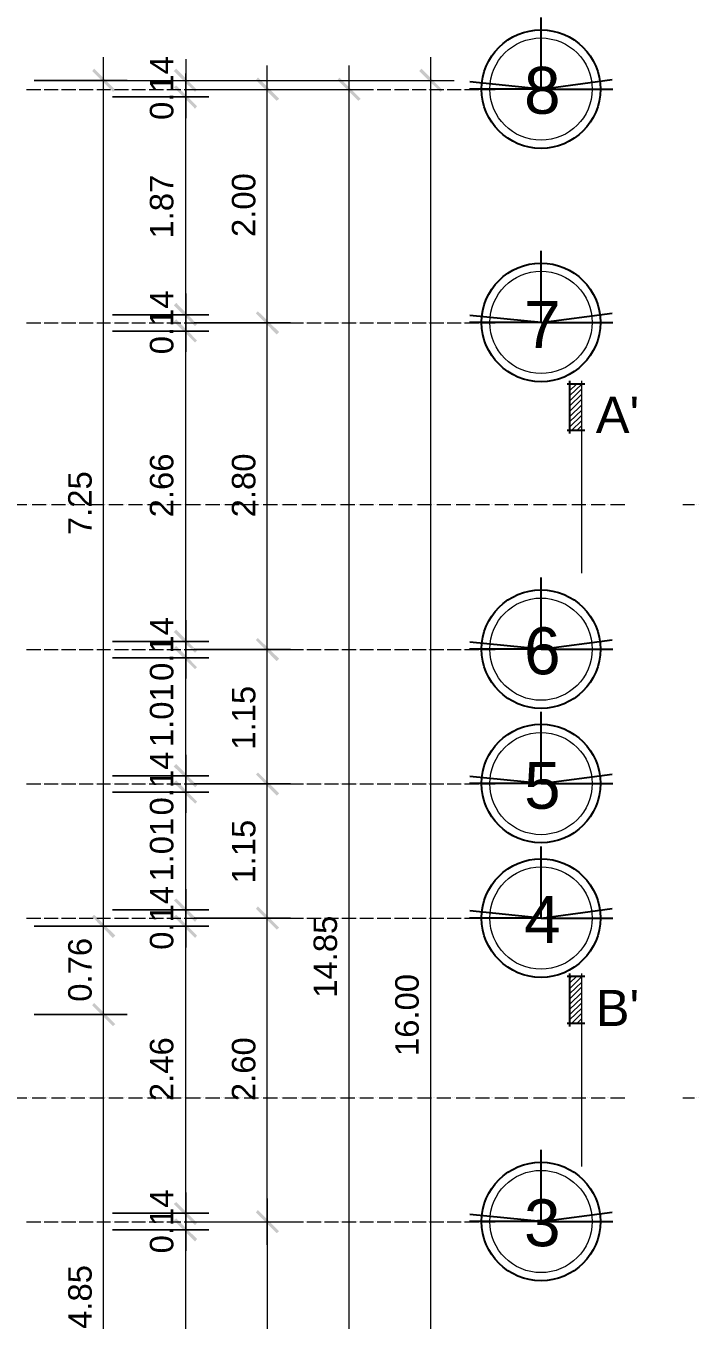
# Model space of a CAD drawing. Header units: millimetres. Extents: x 0 to 51.9, y -1.9 to 29.7.
# Drawn here: x 17.51 to 23.26, y 12.43 to 23.51 of the extents above; entities that cross this region are included whole.
import ezdxf

# ---------------------------------------------------------------- set-up
doc = ezdxf.new("R2010")
doc.units = ezdxf.units.MM
for name, color, linetype in [('PDF_0', 7, 'Continuous'), ('PDF_Acabados', 7, 'Continuous'), ('PDF_Arquitectura', 7, 'Continuous'), ('PDF_Ejes', 7, 'Continuous'), ('PDF_Text', 7, 'Continuous')]:
    doc.layers.add(name, color=color, linetype=linetype)
doc.styles.add('PDF ArialMT', font='arial.ttf')

msp = doc.modelspace()

# ---------------------------------------------------------------- hatches: boundary and pattern name
at = {"layer": 'PDF_0', "transparency": 33554559}
for points in [[(18.25, 22.949), (18.271, 22.966), (18.089, 23.148), (18.073, 23.127)], [(18.792, 23.148), (18.771, 23.127), (18.953, 22.949), (18.97, 22.966)], [(19.652, 22.873), (19.673, 22.89), (19.491, 23.072), (19.474, 23.051)], [(20.35, 22.873), (20.371, 22.89), (20.189, 23.072), (20.172, 23.051)], [(21.053, 22.949), (21.07, 22.966), (20.892, 23.148), (20.871, 23.127)], [(18.771, 22.988), (18.953, 22.805), (18.97, 22.827), (18.792, 23.004)], [(18.97, 20.96), (18.792, 21.142), (18.771, 21.121), (18.953, 20.943)], [(19.673, 20.892), (19.491, 21.07), (19.474, 21.053), (19.652, 20.871)], [(18.771, 20.981), (18.953, 20.803), (18.97, 20.82), (18.792, 21.002)], [(18.97, 18.161), (18.792, 18.343), (18.771, 18.322), (18.953, 18.144)], [(18.771, 18.183), (18.953, 18.005), (18.97, 18.022), (18.792, 18.204)], [(19.673, 18.094), (19.491, 18.271), (19.474, 18.255), (19.652, 18.073)], [(18.97, 17.01), (18.792, 17.192), (18.771, 17.171), (18.953, 16.993)], [(19.673, 16.942), (19.491, 17.12), (19.474, 17.103), (19.652, 16.921)], [(18.771, 17.031), (18.953, 16.853), (18.97, 16.87), (18.792, 17.052)], [(18.97, 15.863), (18.792, 16.04), (18.771, 16.024), (18.953, 15.841)], [(19.673, 15.791), (19.491, 15.973), (19.474, 15.952), (19.652, 15.774)], [(18.271, 15.723), (18.089, 15.901), (18.073, 15.884), (18.25, 15.702)], [(18.771, 15.884), (18.953, 15.702), (18.97, 15.723), (18.792, 15.901)], [(18.271, 14.965), (18.089, 15.147), (18.073, 15.126), (18.25, 14.948)], [(18.97, 13.263), (18.792, 13.441), (18.771, 13.424), (18.953, 13.242)], [(19.673, 13.191), (19.491, 13.373), (19.474, 13.352), (19.652, 13.174)], [(18.771, 13.284), (18.953, 13.102), (18.97, 13.124), (18.792, 13.301)]]:
    msp.add_hatch(color=256, dxfattribs=at).paths.add_polyline_path(points)

# ---------------------------------------------------------------- linework, layer by layer
for p, q in [((21.914, 22.973), (21.914, 23.586)), ((21.914, 22.973), (21.301, 22.973)), ((21.914, 22.973), (21.304, 23.034)), ((21.914, 22.973), (22.523, 23.054)), ((21.914, 22.973), (22.528, 22.973)), ((21.914, 20.975), (21.914, 21.588)), ((21.914, 20.975), (21.301, 20.975)), ((21.914, 20.975), (21.304, 21.035)), ((21.914, 20.975), (22.523, 21.055)), ((21.914, 20.975), (22.528, 20.975)), ((21.914, 18.176), (21.914, 18.79)), ((21.914, 18.176), (21.304, 18.237)), ((21.914, 18.176), (22.523, 18.257)), ((21.914, 18.176), (21.301, 18.176)), ((21.914, 18.176), (22.528, 18.176)), ((21.914, 17.025), (21.914, 17.638)), ((21.914, 17.025), (21.304, 17.086)), ((21.914, 17.025), (22.523, 17.106)), ((21.914, 17.025), (21.301, 17.025)), ((21.914, 17.025), (22.528, 17.025)), ((21.914, 15.873), (21.914, 16.487)), ((21.914, 15.873), (21.301, 15.873)), ((21.914, 15.873), (21.304, 15.934)), ((21.914, 15.873), (22.523, 15.954)), ((21.914, 15.873), (22.528, 15.873)), ((21.914, 13.274), (21.914, 13.887)), ((21.914, 13.274), (21.304, 13.335)), ((21.914, 13.274), (22.523, 13.355)), ((21.914, 13.274), (21.301, 13.274)), ((21.914, 13.274), (22.528, 13.274))]:
    msp.add_line(p, q)
for centre in [(21.914, 22.973), (21.914, 20.975), (21.914, 18.176), (21.914, 17.025), (21.914, 15.873), (21.914, 13.274)]:
    msp.add_circle(centre, 0.508)
at = {"layer": 'PDF_Acabados', "lineweight": 25}
for points in [[(22.289, 20.447), (22.137, 20.447)], [(22.162, 20.024), (22.162, 20.473)], [(22.289, 20.05), (22.137, 20.05)], [(22.289, 15.372), (22.137, 15.372)], [(22.162, 14.944), (22.162, 15.397)], [(22.289, 14.969), (22.137, 14.969)]]:
    msp.add_lwpolyline(points, dxfattribs=at)
at = {"layer": 'PDF_Acabados', "lineweight": 9}
for points in [[(22.264, 20.447), (22.162, 20.35)], [(22.217, 20.447), (22.162, 20.392)], [(22.17, 20.447), (22.162, 20.439)], [(22.264, 20.405), (22.162, 20.304)], [(22.264, 20.359), (22.162, 20.261)], [(22.264, 20.316), (22.162, 20.215)], [(22.264, 20.27), (22.162, 20.168)], [(22.264, 20.223), (22.162, 20.126)], [(22.264, 20.181), (22.162, 20.079)], [(22.264, 20.134), (22.175, 20.05)], [(22.264, 20.092), (22.221, 20.05)], [(22.264, 15.372), (22.162, 15.27)], [(22.217, 15.372), (22.162, 15.317)], [(22.17, 15.372), (22.162, 15.359)], [(22.264, 15.325), (22.162, 15.228)], [(22.264, 15.283), (22.162, 15.181)], [(22.264, 15.236), (22.162, 15.135)], [(22.264, 15.19), (22.162, 15.092)], [(22.264, 15.147), (22.162, 15.046)], [(22.264, 15.101), (22.162, 15.003)], [(22.264, 15.058), (22.175, 14.969)], [(22.264, 15.012), (22.221, 14.969)]]:
    msp.add_lwpolyline(points, dxfattribs=at)
at = {"layer": 'PDF_Acabados', "color": 8, "lineweight": 5, "true_color": 0x808080}
for points in [[(22.264, 18.826), (22.264, 20.473)], [(22.264, 13.746), (22.264, 15.397)]]:
    msp.add_lwpolyline(points, dxfattribs=at)
at = {"layer": 'PDF_Arquitectura', "color": 250, "lineweight": 18, "true_color": 0x404040}
for points in [[(18.17, 15.604), (18.17, 23.246)], [(18.873, 23.229), (18.873, 23.047), (18.873, 22.907), (18.873, 22.725)], [(19.571, 20.773), (19.571, 23.174)], [(20.972, 6.85), (20.972, 23.246)], [(18.873, 20.841), (18.873, 23.106)], [(18.373, 23.047), (17.577, 23.047), (21.171, 23.047)], [(18.246, 23.047), (19.072, 23.047)], [(18.945, 22.971), (19.77, 22.971)], [(18.873, 21.222), (18.873, 21.04), (18.873, 20.9), (18.873, 20.723)], [(18.873, 18.043), (18.873, 21.104)], [(19.571, 17.971), (19.571, 21.171)], [(18.873, 18.424), (18.873, 18.242), (18.873, 18.102), (18.873, 17.924)], [(18.873, 16.891), (18.873, 18.301)], [(19.571, 16.824), (19.571, 18.373)], [(18.873, 17.272), (18.873, 17.09), (18.873, 16.951), (18.873, 16.773)], [(19.571, 15.672), (19.571, 17.222)], [(18.873, 15.744), (18.873, 17.154)], [(18.873, 16.121), (18.873, 15.943), (18.873, 15.803), (18.873, 15.621)], [(19.571, 13.073), (19.571, 16.074)], [(18.17, 14.847), (18.17, 16.002)], [(18.873, 13.145), (18.873, 16.002)], [(18.17, 9.999), (18.17, 15.249)], [(18.873, 13.522), (18.873, 13.344), (18.873, 13.204), (18.873, 13.022)], [(18.873, 9.999), (18.873, 13.403)], [(18.945, 13.272), (19.77, 13.272)]]:
    msp.add_lwpolyline(points, dxfattribs=at)
for points in [[(19.072, 22.907), (18.246, 22.907)], [(19.072, 21.04), (18.246, 21.04)], [(19.77, 20.972), (18.945, 20.972)], [(19.072, 20.9), (18.246, 20.9)], [(19.072, 18.242), (18.246, 18.242)], [(19.072, 18.102), (18.246, 18.102)], [(19.77, 18.174), (18.945, 18.174)], [(19.072, 17.09), (18.246, 17.09)], [(19.77, 17.023), (18.945, 17.023)], [(19.072, 16.951), (18.246, 16.951)], [(19.072, 15.943), (18.246, 15.943)], [(19.77, 15.871), (18.945, 15.871)], [(18.373, 15.803), (17.577, 15.803)], [(19.072, 15.803), (18.246, 15.803)], [(18.373, 15.046), (17.577, 15.046)], [(19.072, 13.344), (18.246, 13.344)], [(19.072, 13.204), (18.246, 13.204)]]:
    msp.add_lwpolyline(points, close=True, dxfattribs=at)
at = {"layer": 'PDF_Arquitectura', "lineweight": 5}
for points in [[(17.395, 19.414), (17.514, 19.414)], [(17.526, 19.414), (17.526, 19.414)], [(17.543, 19.414), (17.543, 19.414)], [(17.56, 19.414), (17.679, 19.414)], [(17.691, 19.414), (17.691, 19.414)], [(17.708, 19.414), (17.708, 19.414)], [(17.725, 19.414), (17.844, 19.414)], [(17.857, 19.414), (17.857, 19.414)], [(17.874, 19.414), (17.874, 19.414)], [(17.89, 19.414), (18.009, 19.414)], [(18.022, 19.414), (18.022, 19.414)], [(18.039, 19.414), (18.039, 19.414)], [(18.051, 19.414), (18.174, 19.414)], [(18.187, 19.414), (18.187, 19.414)], [(18.204, 19.414), (18.204, 19.414)], [(18.216, 19.414), (18.339, 19.414)], [(18.352, 19.414), (18.352, 19.414)], [(18.369, 19.414), (18.369, 19.414)], [(18.382, 19.414), (18.504, 19.414)], [(18.517, 19.414), (18.517, 19.414)], [(18.534, 19.414), (18.534, 19.414)], [(18.547, 19.414), (18.669, 19.414)], [(18.682, 19.414), (18.682, 19.414)], [(18.699, 19.414), (18.699, 19.414)], [(18.712, 19.414), (18.835, 19.414)], [(18.847, 19.414), (18.847, 19.414)], [(18.864, 19.414), (18.864, 19.414)], [(18.877, 19.414), (19, 19.414)], [(19.012, 19.414), (19.012, 19.414)], [(19.029, 19.414), (19.029, 19.414)], [(19.042, 19.414), (19.165, 19.414)], [(19.177, 19.414), (19.177, 19.414)], [(19.194, 19.414), (19.194, 19.414)], [(19.207, 19.414), (19.33, 19.414)], [(19.343, 19.414), (19.343, 19.414)], [(19.359, 19.414), (19.359, 19.414)], [(19.372, 19.414), (19.495, 19.414)], [(19.508, 19.414), (19.508, 19.414)], [(19.525, 19.414), (19.525, 19.414)], [(19.537, 19.414), (19.66, 19.414)], [(19.673, 19.414), (19.673, 19.414)], [(19.69, 19.414), (19.69, 19.414)], [(19.702, 19.414), (19.825, 19.414)], [(19.838, 19.414), (19.838, 19.414)], [(19.855, 19.414), (19.855, 19.414)], [(19.867, 19.414), (19.99, 19.414)], [(20.003, 19.414), (20.003, 19.414)], [(20.02, 19.414), (20.02, 19.414)], [(20.033, 19.414), (20.155, 19.414)], [(20.168, 19.414), (20.168, 19.414)], [(20.185, 19.414), (20.185, 19.414)], [(20.198, 19.414), (20.32, 19.414)], [(20.333, 19.414), (20.333, 19.414)], [(20.35, 19.414), (20.35, 19.414)], [(20.363, 19.414), (20.481, 19.414)], [(20.498, 19.414), (20.498, 19.414)], [(20.515, 19.414), (20.515, 19.414)], [(20.528, 19.414), (20.646, 19.414)], [(20.663, 19.414), (20.663, 19.414)], [(20.68, 19.414), (20.68, 19.414)], [(20.693, 19.414), (20.812, 19.414)], [(20.828, 19.414), (20.828, 19.414)], [(20.845, 19.414), (20.845, 19.414)], [(20.858, 19.414), (20.977, 19.414)], [(20.994, 19.414), (20.994, 19.414)], [(21.006, 19.414), (21.006, 19.414)], [(21.023, 19.414), (21.142, 19.414)], [(21.159, 19.414), (21.159, 19.414)], [(21.171, 19.414), (21.171, 19.414)], [(21.188, 19.414), (21.307, 19.414)], [(21.324, 19.414), (21.324, 19.414)], [(21.336, 19.414), (21.336, 19.414)], [(21.353, 19.414), (21.472, 19.414)], [(21.489, 19.414), (21.489, 19.414)], [(21.502, 19.414), (21.502, 19.414)], [(21.519, 19.414), (21.637, 19.414)], [(21.654, 19.414), (21.654, 19.414)], [(21.667, 19.414), (21.667, 19.414)], [(21.684, 19.414), (21.802, 19.414)], [(21.819, 19.414), (21.819, 19.414)], [(21.832, 19.414), (21.832, 19.414)], [(21.849, 19.414), (21.967, 19.414)], [(21.984, 19.414), (21.984, 19.414)], [(21.997, 19.414), (21.997, 19.414)], [(22.014, 19.414), (22.132, 19.414)], [(22.149, 19.414), (22.149, 19.414)], [(22.162, 19.414), (22.162, 19.414)], [(22.179, 19.414), (22.297, 19.414)], [(22.314, 19.414), (22.314, 19.414)], [(22.327, 19.414), (22.327, 19.414)], [(22.344, 19.414), (22.463, 19.414)], [(22.48, 19.414), (22.48, 19.414)], [(22.492, 19.414), (22.492, 19.414)], [(22.509, 19.414), (22.632, 19.414)], [(23.127, 19.414), (23.229, 19.414)], [(23.242, 19.414), (23.242, 19.414)], [(23.258, 19.414), (23.258, 19.414)], [(17.395, 14.334), (17.514, 14.334)], [(17.526, 14.334), (17.526, 14.334)], [(17.543, 14.334), (17.543, 14.334)], [(17.56, 14.334), (17.679, 14.334)], [(17.691, 14.334), (17.691, 14.334)], [(17.708, 14.334), (17.708, 14.334)], [(17.725, 14.334), (17.844, 14.334)], [(17.857, 14.334), (17.857, 14.334)], [(17.874, 14.334), (17.874, 14.334)], [(17.89, 14.334), (18.009, 14.334)], [(18.022, 14.334), (18.022, 14.334)], [(18.039, 14.334), (18.039, 14.334)], [(18.051, 14.334), (18.174, 14.334)], [(18.187, 14.334), (18.187, 14.334)], [(18.204, 14.334), (18.204, 14.334)], [(18.216, 14.334), (18.339, 14.334)], [(18.352, 14.334), (18.352, 14.334)], [(18.369, 14.334), (18.369, 14.334)], [(18.382, 14.334), (18.504, 14.334)], [(18.517, 14.334), (18.517, 14.334)], [(18.534, 14.334), (18.534, 14.334)], [(18.547, 14.334), (18.669, 14.334)], [(18.682, 14.334), (18.682, 14.334)], [(18.699, 14.334), (18.699, 14.334)], [(18.712, 14.334), (18.835, 14.334)], [(18.847, 14.334), (18.847, 14.334)], [(18.864, 14.334), (18.864, 14.334)], [(18.877, 14.334), (19, 14.334)], [(19.012, 14.334), (19.012, 14.334)], [(19.029, 14.334), (19.029, 14.334)], [(19.042, 14.334), (19.165, 14.334)], [(19.177, 14.334), (19.177, 14.334)], [(19.194, 14.334), (19.194, 14.334)], [(19.207, 14.334), (19.33, 14.334)], [(19.343, 14.334), (19.343, 14.334)], [(19.359, 14.334), (19.359, 14.334)], [(19.372, 14.334), (19.495, 14.334)], [(19.508, 14.334), (19.508, 14.334)], [(19.525, 14.334), (19.525, 14.334)], [(19.537, 14.334), (19.66, 14.334)], [(19.673, 14.334), (19.673, 14.334)], [(19.69, 14.334), (19.69, 14.334)], [(19.702, 14.334), (19.825, 14.334)], [(19.838, 14.334), (19.838, 14.334)], [(19.855, 14.334), (19.855, 14.334)], [(19.867, 14.334), (19.99, 14.334)], [(20.003, 14.334), (20.003, 14.334)], [(20.02, 14.334), (20.02, 14.334)], [(20.033, 14.334), (20.155, 14.334)], [(20.168, 14.334), (20.168, 14.334)], [(20.185, 14.334), (20.185, 14.334)], [(20.198, 14.334), (20.32, 14.334)], [(20.333, 14.334), (20.333, 14.334)], [(20.35, 14.334), (20.35, 14.334)], [(20.363, 14.334), (20.481, 14.334)], [(20.498, 14.334), (20.498, 14.334)], [(20.515, 14.334), (20.515, 14.334)], [(20.528, 14.334), (20.646, 14.334)], [(20.663, 14.334), (20.663, 14.334)], [(20.68, 14.334), (20.68, 14.334)], [(20.693, 14.334), (20.812, 14.334)], [(20.828, 14.334), (20.828, 14.334)], [(20.845, 14.334), (20.845, 14.334)], [(20.858, 14.334), (20.977, 14.334)], [(20.994, 14.334), (20.994, 14.334)], [(21.006, 14.334), (21.006, 14.334)], [(21.023, 14.334), (21.142, 14.334)], [(21.159, 14.334), (21.159, 14.334)], [(21.171, 14.334), (21.171, 14.334)], [(21.188, 14.334), (21.307, 14.334)], [(21.324, 14.334), (21.324, 14.334)], [(21.336, 14.334), (21.336, 14.334)], [(21.353, 14.334), (21.472, 14.334)], [(21.489, 14.334), (21.489, 14.334)], [(21.502, 14.334), (21.502, 14.334)], [(21.519, 14.334), (21.637, 14.334)], [(21.654, 14.334), (21.654, 14.334)], [(21.667, 14.334), (21.667, 14.334)], [(21.684, 14.334), (21.802, 14.334)], [(21.819, 14.334), (21.819, 14.334)], [(21.832, 14.334), (21.832, 14.334)], [(21.849, 14.334), (21.967, 14.334)], [(21.984, 14.334), (21.984, 14.334)], [(21.997, 14.334), (21.997, 14.334)], [(22.014, 14.334), (22.132, 14.334)], [(22.149, 14.334), (22.149, 14.334)], [(22.162, 14.334), (22.162, 14.334)], [(22.179, 14.334), (22.297, 14.334)], [(22.314, 14.334), (22.314, 14.334)], [(22.327, 14.334), (22.327, 14.334)], [(22.344, 14.334), (22.463, 14.334)], [(22.48, 14.334), (22.48, 14.334)], [(22.492, 14.334), (22.492, 14.334)], [(22.509, 14.334), (22.632, 14.334)], [(23.127, 14.334), (23.229, 14.334)], [(23.242, 14.334), (23.242, 14.334)], [(23.258, 14.334), (23.258, 14.334)]]:
    msp.add_lwpolyline(points, dxfattribs=at)
at = {"layer": 'PDF_Ejes', "lineweight": 18}
for points in [[(20.27, 23.174), (20.27, 7.925)], [(19.647, 22.971), (20.473, 22.971)], [(19.571, 13.471), (19.571, 10.071)], [(18.945, 13.272), (19.77, 13.272)]]:
    msp.add_lwpolyline(points, dxfattribs=at)
at = {"layer": 'PDF_Ejes', "lineweight": 9}
for points in [[(17.509, 22.971), (17.632, 22.971)], [(17.645, 22.971), (17.645, 22.971)], [(17.662, 22.971), (17.78, 22.971)], [(17.797, 22.971), (17.797, 22.971)], [(17.81, 22.971), (17.933, 22.971)], [(17.946, 22.971), (17.946, 22.971)], [(17.962, 22.971), (18.081, 22.971)], [(18.098, 22.971), (18.098, 22.971)], [(18.111, 22.971), (18.229, 22.971)], [(18.246, 22.971), (18.246, 22.971)], [(18.263, 22.971), (18.382, 22.971)], [(18.394, 22.971), (18.394, 22.971)], [(18.411, 22.971), (18.53, 22.971)], [(18.547, 22.971), (18.547, 22.971)], [(18.559, 22.971), (18.682, 22.971)], [(18.695, 22.971), (18.695, 22.971)], [(18.712, 22.971), (18.83, 22.971)], [(18.847, 22.971), (18.847, 22.971)], [(18.86, 22.971), (18.983, 22.971)], [(18.995, 22.971), (18.995, 22.971)], [(19.012, 22.971), (19.131, 22.971)], [(19.148, 22.971), (19.148, 22.971)], [(19.16, 22.971), (19.283, 22.971)], [(19.296, 22.971), (19.296, 22.971)], [(19.313, 22.971), (19.431, 22.971)], [(19.444, 22.971), (19.444, 22.971)], [(19.461, 22.971), (19.58, 22.971)], [(19.597, 22.971), (19.597, 22.971)], [(19.609, 22.971), (19.732, 22.971)], [(19.745, 22.971), (19.745, 22.971)], [(19.762, 22.971), (19.88, 22.971)], [(19.897, 22.971), (19.897, 22.971)], [(19.91, 22.971), (20.033, 22.971)], [(20.045, 22.971), (20.045, 22.971)], [(20.062, 22.971), (20.181, 22.971)], [(20.198, 22.971), (20.198, 22.971)], [(20.21, 22.971), (20.333, 22.971)], [(20.346, 22.971), (20.346, 22.971)], [(20.363, 22.971), (20.481, 22.971)], [(20.498, 22.971), (20.498, 22.971)], [(20.511, 22.971), (20.629, 22.971)], [(20.646, 22.971), (20.646, 22.971)], [(20.659, 22.971), (20.782, 22.971)], [(20.795, 22.971), (20.795, 22.971)], [(20.812, 22.971), (20.93, 22.971)], [(20.947, 22.971), (20.947, 22.971)], [(20.96, 22.971), (21.082, 22.971)], [(21.095, 22.971), (21.095, 22.971)], [(21.112, 22.971), (21.231, 22.971)], [(21.248, 22.971), (21.248, 22.971)], [(21.26, 22.971), (21.383, 22.971)], [(21.396, 22.971), (21.396, 22.971)], [(21.413, 22.971), (21.523, 22.971)], [(17.509, 20.972), (17.632, 20.972)], [(17.645, 20.972), (17.645, 20.972)], [(17.662, 20.972), (17.78, 20.972)], [(17.797, 20.972), (17.797, 20.972)], [(17.81, 20.972), (17.933, 20.972)], [(17.946, 20.972), (17.946, 20.972)], [(17.962, 20.972), (18.081, 20.972)], [(18.098, 20.972), (18.098, 20.972)], [(18.111, 20.972), (18.229, 20.972)], [(18.246, 20.972), (18.246, 20.972)], [(18.263, 20.972), (18.382, 20.972)], [(18.394, 20.972), (18.394, 20.972)], [(18.411, 20.972), (18.53, 20.972)], [(18.547, 20.972), (18.547, 20.972)], [(18.559, 20.972), (18.682, 20.972)], [(18.695, 20.972), (18.695, 20.972)], [(18.712, 20.972), (18.83, 20.972)], [(18.847, 20.972), (18.847, 20.972)], [(18.86, 20.972), (18.983, 20.972)], [(18.995, 20.972), (18.995, 20.972)], [(19.012, 20.972), (19.131, 20.972)], [(19.148, 20.972), (19.148, 20.972)], [(19.16, 20.972), (19.283, 20.972)], [(19.296, 20.972), (19.296, 20.972)], [(19.313, 20.972), (19.431, 20.972)], [(19.444, 20.972), (19.444, 20.972)], [(19.461, 20.972), (19.58, 20.972)], [(19.597, 20.972), (19.597, 20.972)], [(19.609, 20.972), (19.732, 20.972)], [(19.745, 20.972), (19.745, 20.972)], [(19.762, 20.972), (19.88, 20.972)], [(19.897, 20.972), (19.897, 20.972)], [(19.91, 20.972), (20.033, 20.972)], [(20.045, 20.972), (20.045, 20.972)], [(20.062, 20.972), (20.181, 20.972)], [(20.198, 20.972), (20.198, 20.972)], [(20.21, 20.972), (20.333, 20.972)], [(20.346, 20.972), (20.346, 20.972)], [(20.363, 20.972), (20.481, 20.972)], [(20.498, 20.972), (20.498, 20.972)], [(20.511, 20.972), (20.629, 20.972)], [(20.646, 20.972), (20.646, 20.972)], [(20.659, 20.972), (20.782, 20.972)], [(20.795, 20.972), (20.795, 20.972)], [(20.812, 20.972), (20.93, 20.972)], [(20.947, 20.972), (20.947, 20.972)], [(20.96, 20.972), (21.082, 20.972)], [(21.095, 20.972), (21.095, 20.972)], [(21.112, 20.972), (21.231, 20.972)], [(21.248, 20.972), (21.248, 20.972)], [(21.26, 20.972), (21.383, 20.972)], [(21.396, 20.972), (21.396, 20.972)], [(21.413, 20.972), (21.523, 20.972)], [(17.509, 18.174), (17.632, 18.174)], [(17.645, 18.174), (17.645, 18.174)], [(17.662, 18.174), (17.78, 18.174)], [(17.797, 18.174), (17.797, 18.174)], [(17.81, 18.174), (17.933, 18.174)], [(17.946, 18.174), (17.946, 18.174)], [(17.962, 18.174), (18.081, 18.174)], [(18.098, 18.174), (18.098, 18.174)], [(18.111, 18.174), (18.229, 18.174)], [(18.246, 18.174), (18.246, 18.174)], [(18.263, 18.174), (18.382, 18.174)], [(18.394, 18.174), (18.394, 18.174)], [(18.411, 18.174), (18.53, 18.174)], [(18.547, 18.174), (18.547, 18.174)], [(18.559, 18.174), (18.682, 18.174)], [(18.695, 18.174), (18.695, 18.174)], [(18.712, 18.174), (18.83, 18.174)], [(18.847, 18.174), (18.847, 18.174)], [(18.86, 18.174), (18.983, 18.174)], [(18.995, 18.174), (18.995, 18.174)], [(19.012, 18.174), (19.131, 18.174)], [(19.148, 18.174), (19.148, 18.174)], [(19.16, 18.174), (19.283, 18.174)], [(19.296, 18.174), (19.296, 18.174)], [(19.313, 18.174), (19.431, 18.174)], [(19.444, 18.174), (19.444, 18.174)], [(19.461, 18.174), (19.58, 18.174)], [(19.597, 18.174), (19.597, 18.174)], [(19.609, 18.174), (19.732, 18.174)], [(19.745, 18.174), (19.745, 18.174)], [(19.762, 18.174), (19.88, 18.174)], [(19.897, 18.174), (19.897, 18.174)], [(19.91, 18.174), (20.033, 18.174)], [(20.045, 18.174), (20.045, 18.174)], [(20.062, 18.174), (20.181, 18.174)], [(20.198, 18.174), (20.198, 18.174)], [(20.21, 18.174), (20.333, 18.174)], [(20.346, 18.174), (20.346, 18.174)], [(20.363, 18.174), (20.481, 18.174)], [(20.498, 18.174), (20.498, 18.174)], [(20.511, 18.174), (20.629, 18.174)], [(20.646, 18.174), (20.646, 18.174)], [(20.659, 18.174), (20.782, 18.174)], [(20.795, 18.174), (20.795, 18.174)], [(20.812, 18.174), (20.93, 18.174)], [(20.947, 18.174), (20.947, 18.174)], [(20.96, 18.174), (21.082, 18.174)], [(21.095, 18.174), (21.095, 18.174)], [(21.112, 18.174), (21.231, 18.174)], [(21.248, 18.174), (21.248, 18.174)], [(21.26, 18.174), (21.383, 18.174)], [(21.396, 18.174), (21.396, 18.174)], [(21.413, 18.174), (21.523, 18.174)], [(17.509, 17.023), (17.632, 17.023)], [(17.645, 17.023), (17.645, 17.023)], [(17.662, 17.023), (17.78, 17.023)], [(17.797, 17.023), (17.797, 17.023)], [(17.81, 17.023), (17.933, 17.023)], [(17.946, 17.023), (17.946, 17.023)], [(17.962, 17.023), (18.081, 17.023)], [(18.098, 17.023), (18.098, 17.023)], [(18.111, 17.023), (18.229, 17.023)], [(18.246, 17.023), (18.246, 17.023)], [(18.263, 17.023), (18.382, 17.023)], [(18.394, 17.023), (18.394, 17.023)], [(18.411, 17.023), (18.53, 17.023)], [(18.547, 17.023), (18.547, 17.023)], [(18.559, 17.023), (18.682, 17.023)], [(18.695, 17.023), (18.695, 17.023)], [(18.712, 17.023), (18.83, 17.023)], [(18.847, 17.023), (18.847, 17.023)], [(18.86, 17.023), (18.983, 17.023)], [(18.995, 17.023), (18.995, 17.023)], [(19.012, 17.023), (19.131, 17.023)], [(19.148, 17.023), (19.148, 17.023)], [(19.16, 17.023), (19.283, 17.023)], [(19.296, 17.023), (19.296, 17.023)], [(19.313, 17.023), (19.431, 17.023)], [(19.444, 17.023), (19.444, 17.023)], [(19.461, 17.023), (19.58, 17.023)], [(19.597, 17.023), (19.597, 17.023)], [(19.609, 17.023), (19.732, 17.023)], [(19.745, 17.023), (19.745, 17.023)], [(19.762, 17.023), (19.88, 17.023)], [(19.897, 17.023), (19.897, 17.023)], [(19.91, 17.023), (20.033, 17.023)], [(20.045, 17.023), (20.045, 17.023)], [(20.062, 17.023), (20.181, 17.023)], [(20.198, 17.023), (20.198, 17.023)], [(20.21, 17.023), (20.333, 17.023)], [(20.346, 17.023), (20.346, 17.023)], [(20.363, 17.023), (20.481, 17.023)], [(20.498, 17.023), (20.498, 17.023)], [(20.511, 17.023), (20.629, 17.023)], [(20.646, 17.023), (20.646, 17.023)], [(20.659, 17.023), (20.782, 17.023)], [(20.795, 17.023), (20.795, 17.023)], [(20.812, 17.023), (20.93, 17.023)], [(20.947, 17.023), (20.947, 17.023)], [(20.96, 17.023), (21.082, 17.023)], [(21.095, 17.023), (21.095, 17.023)], [(21.112, 17.023), (21.231, 17.023)], [(21.248, 17.023), (21.248, 17.023)], [(21.26, 17.023), (21.383, 17.023)], [(21.396, 17.023), (21.396, 17.023)], [(21.413, 17.023), (21.523, 17.023)], [(17.509, 15.871), (17.632, 15.871)], [(17.645, 15.871), (17.645, 15.871)], [(17.662, 15.871), (17.78, 15.871)], [(17.797, 15.871), (17.797, 15.871)], [(17.81, 15.871), (17.933, 15.871)], [(17.946, 15.871), (17.946, 15.871)], [(17.962, 15.871), (18.081, 15.871)], [(18.098, 15.871), (18.098, 15.871)], [(18.111, 15.871), (18.229, 15.871)], [(18.246, 15.871), (18.246, 15.871)], [(18.263, 15.871), (18.382, 15.871)], [(18.394, 15.871), (18.394, 15.871)], [(18.411, 15.871), (18.53, 15.871)], [(18.547, 15.871), (18.547, 15.871)], [(18.559, 15.871), (18.682, 15.871)], [(18.695, 15.871), (18.695, 15.871)], [(18.712, 15.871), (18.83, 15.871)], [(18.847, 15.871), (18.847, 15.871)], [(18.86, 15.871), (18.983, 15.871)], [(18.995, 15.871), (18.995, 15.871)], [(19.012, 15.871), (19.131, 15.871)], [(19.148, 15.871), (19.148, 15.871)], [(19.16, 15.871), (19.283, 15.871)], [(19.296, 15.871), (19.296, 15.871)], [(19.313, 15.871), (19.431, 15.871)], [(19.444, 15.871), (19.444, 15.871)], [(19.461, 15.871), (19.58, 15.871)], [(19.597, 15.871), (19.597, 15.871)], [(19.609, 15.871), (19.732, 15.871)], [(19.745, 15.871), (19.745, 15.871)], [(19.762, 15.871), (19.88, 15.871)], [(19.897, 15.871), (19.897, 15.871)], [(19.91, 15.871), (20.033, 15.871)], [(20.045, 15.871), (20.045, 15.871)], [(20.062, 15.871), (20.181, 15.871)], [(20.198, 15.871), (20.198, 15.871)], [(20.21, 15.871), (20.333, 15.871)], [(20.346, 15.871), (20.346, 15.871)], [(20.363, 15.871), (20.481, 15.871)], [(20.498, 15.871), (20.498, 15.871)], [(20.511, 15.871), (20.629, 15.871)], [(20.646, 15.871), (20.646, 15.871)], [(20.659, 15.871), (20.782, 15.871)], [(20.795, 15.871), (20.795, 15.871)], [(20.812, 15.871), (20.93, 15.871)], [(20.947, 15.871), (20.947, 15.871)], [(20.96, 15.871), (21.082, 15.871)], [(21.095, 15.871), (21.095, 15.871)], [(21.112, 15.871), (21.231, 15.871)], [(21.248, 15.871), (21.248, 15.871)], [(21.26, 15.871), (21.383, 15.871)], [(21.396, 15.871), (21.396, 15.871)], [(21.413, 15.871), (21.523, 15.871)], [(17.509, 13.272), (17.632, 13.272)], [(17.645, 13.272), (17.645, 13.272)], [(17.662, 13.272), (17.78, 13.272)], [(17.797, 13.272), (17.797, 13.272)], [(17.81, 13.272), (17.933, 13.272)], [(17.946, 13.272), (17.946, 13.272)], [(17.962, 13.272), (18.081, 13.272)], [(18.098, 13.272), (18.098, 13.272)], [(18.111, 13.272), (18.229, 13.272)], [(18.246, 13.272), (18.246, 13.272)], [(18.263, 13.272), (18.382, 13.272)], [(18.394, 13.272), (18.394, 13.272)], [(18.411, 13.272), (18.53, 13.272)], [(18.547, 13.272), (18.547, 13.272)], [(18.559, 13.272), (18.682, 13.272)], [(18.695, 13.272), (18.695, 13.272)], [(18.712, 13.272), (18.83, 13.272)], [(18.847, 13.272), (18.847, 13.272)], [(18.86, 13.272), (18.983, 13.272)], [(18.995, 13.272), (18.995, 13.272)], [(19.012, 13.272), (19.131, 13.272)], [(19.148, 13.272), (19.148, 13.272)], [(19.16, 13.272), (19.283, 13.272)], [(19.296, 13.272), (19.296, 13.272)], [(19.313, 13.272), (19.431, 13.272)], [(19.444, 13.272), (19.444, 13.272)], [(19.461, 13.272), (19.58, 13.272)], [(19.597, 13.272), (19.597, 13.272)], [(19.609, 13.272), (19.732, 13.272)], [(19.745, 13.272), (19.745, 13.272)], [(19.762, 13.272), (19.88, 13.272)], [(19.897, 13.272), (19.897, 13.272)], [(19.91, 13.272), (20.033, 13.272)], [(20.045, 13.272), (20.045, 13.272)], [(20.062, 13.272), (20.181, 13.272)], [(20.198, 13.272), (20.198, 13.272)], [(20.21, 13.272), (20.333, 13.272)], [(20.346, 13.272), (20.346, 13.272)], [(20.363, 13.272), (20.481, 13.272)], [(20.498, 13.272), (20.498, 13.272)], [(20.511, 13.272), (20.629, 13.272)], [(20.646, 13.272), (20.646, 13.272)], [(20.659, 13.272), (20.782, 13.272)], [(20.795, 13.272), (20.795, 13.272)], [(20.812, 13.272), (20.93, 13.272)], [(20.947, 13.272), (20.947, 13.272)], [(20.96, 13.272), (21.082, 13.272)], [(21.095, 13.272), (21.095, 13.272)], [(21.112, 13.272), (21.231, 13.272)], [(21.248, 13.272), (21.248, 13.272)], [(21.26, 13.272), (21.383, 13.272)], [(21.396, 13.272), (21.396, 13.272)], [(21.413, 13.272), (21.523, 13.272)]]:
    msp.add_lwpolyline(points, dxfattribs=at)
at = {"layer": 'PDF_Ejes', "color": 254, "lineweight": 0, "true_color": 0xdcdcdc}
for centre in [(21.914, 22.973), (21.914, 22.973), (21.914, 20.975), (21.914, 20.975), (21.914, 18.176), (21.914, 18.176), (21.914, 17.025), (21.914, 17.025), (21.914, 15.873), (21.914, 15.873), (21.914, 13.274), (21.914, 13.274)]:
    msp.add_circle(centre, 0.438, dxfattribs=at)

# ---------------------------------------------------------------- texts
at = {"layer": 'PDF_Text', "char_height": 0.2012, "attachment_point": 4, "rotation": 90, "style": 'PDF ArialMT'}
for s, insert in [('0.14', (18.668, 22.709)), ('1.87', (18.668, 21.693)), ('2.00', (19.37, 21.706)), ('0.14', (18.668, 20.702)), ('2.66', (18.668, 19.305)), ('2.80', (19.37, 19.305)), ('7.25', (17.969, 19.153)), ('0.14', (18.668, 17.904)), ('1.01', (18.668, 17.337)), ('1.15', (19.37, 17.315)), ('0.14', (18.668, 16.752)), ('1.01', (18.668, 16.185)), ('1.15', (19.37, 16.168)), ('0.14', (18.668, 15.601)), ('14.85', (20.069, 15.19)), ('0.76', (17.969, 15.156)), ('16.00', (20.768, 14.691)), ('2.46', (18.668, 14.305)), ('2.60', (19.37, 14.305)), ('0.14', (18.668, 13.001)), ('4.85', (17.969, 12.354))]:
    msp.add_mtext(s, dxfattribs=dict(at, insert=insert))
at = {"layer": 'PDF_Text', "char_height": 0.402, "attachment_point": 4, "style": 'PDF ArialMT'}
for s, insert in [('8', (21.769, 22.96)), ('7', (21.769, 20.957)), ('6', (21.769, 18.159)), ('5', (21.769, 17.007)), ('4', (21.769, 15.86)), ('3', (21.769, 13.26))]:
    msp.add_mtext(s, dxfattribs=dict(at, insert=insert))
at = {"layer": 'PDF_Text', "color": 8, "true_color": 0x808080, "char_height": 0.3098, "attachment_point": 4, "style": 'PDF ArialMT'}
for s, insert in [("A'", (22.383, 20.183)), ("B'", (22.383, 15.103))]:
    msp.add_mtext(s, dxfattribs=dict(at, insert=insert))

doc.saveas('drawing.dxf')
